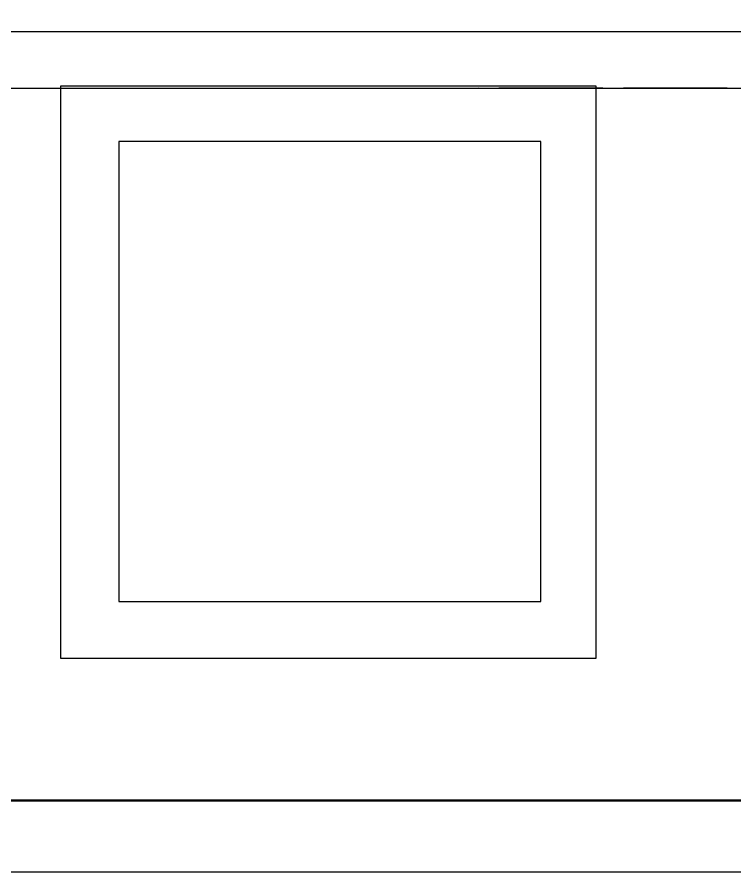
# Model space of a CAD drawing. Extents: x 47 to 362, y 46 to 259.
# Drawn here: x 299.43 to 319.59, y 84.65 to 108.65 of the extents above; entities that cross this region are included whole.
import ezdxf

# ---------------------------------------------------------------- set-up
doc = ezdxf.new("R2010")
doc.units = 0
doc.linetypes.add('dashed', pattern=[3.5, 2.916667, -0.583333])
for name, color, linetype in [('CAM1', 134, 'continuous'), ('CAM4', 7, 'continuous'), ('Work', 6, 'continuous')]:
    doc.layers.add(name, color=color, linetype=linetype)

msp = doc.modelspace()

# ---------------------------------------------------------------- linework, layer by layer
at = {"layer": 'CAM1', "linetype": 'continuous'}
msp.add_lwpolyline([(300.649, 90.649), (315.688, 90.649), (315.688, 106.708), (300.649, 106.708)], close=True, dxfattribs=at)
at = {"layer": 'CAM4', "linetype": 'continuous'}
msp.add_lwpolyline([(302.279, 92.237), (314.139, 92.237), (314.139, 105.159), (302.279, 105.159)], close=True, dxfattribs=at)
at = {"layer": 'Work', "linetype": 'dashed'}
msp.add_line((284.958, 106.648), (357.482, 106.685), dxfattribs=at)
at = {"layer": 'Work', "linetype": 'continuous'}
for p, q in [((123.453, 86.651), (338.982, 86.673)), ((284.968, 86.648), (357.492, 86.686)), ((53.968, 86.648), (353.968, 86.648))]:
    msp.add_line(p, q, dxfattribs=at)
for points in [[(53.968, 84.648), (353.968, 84.648), (353.968, 124.648), (53.968, 124.648)], [(281.372, 108.252), (336.545, 108.252), (336.545, 106.648), (281.372, 106.648)]]:
    msp.add_lwpolyline(points, close=True, dxfattribs=at)

doc.saveas('drawing.dxf')
